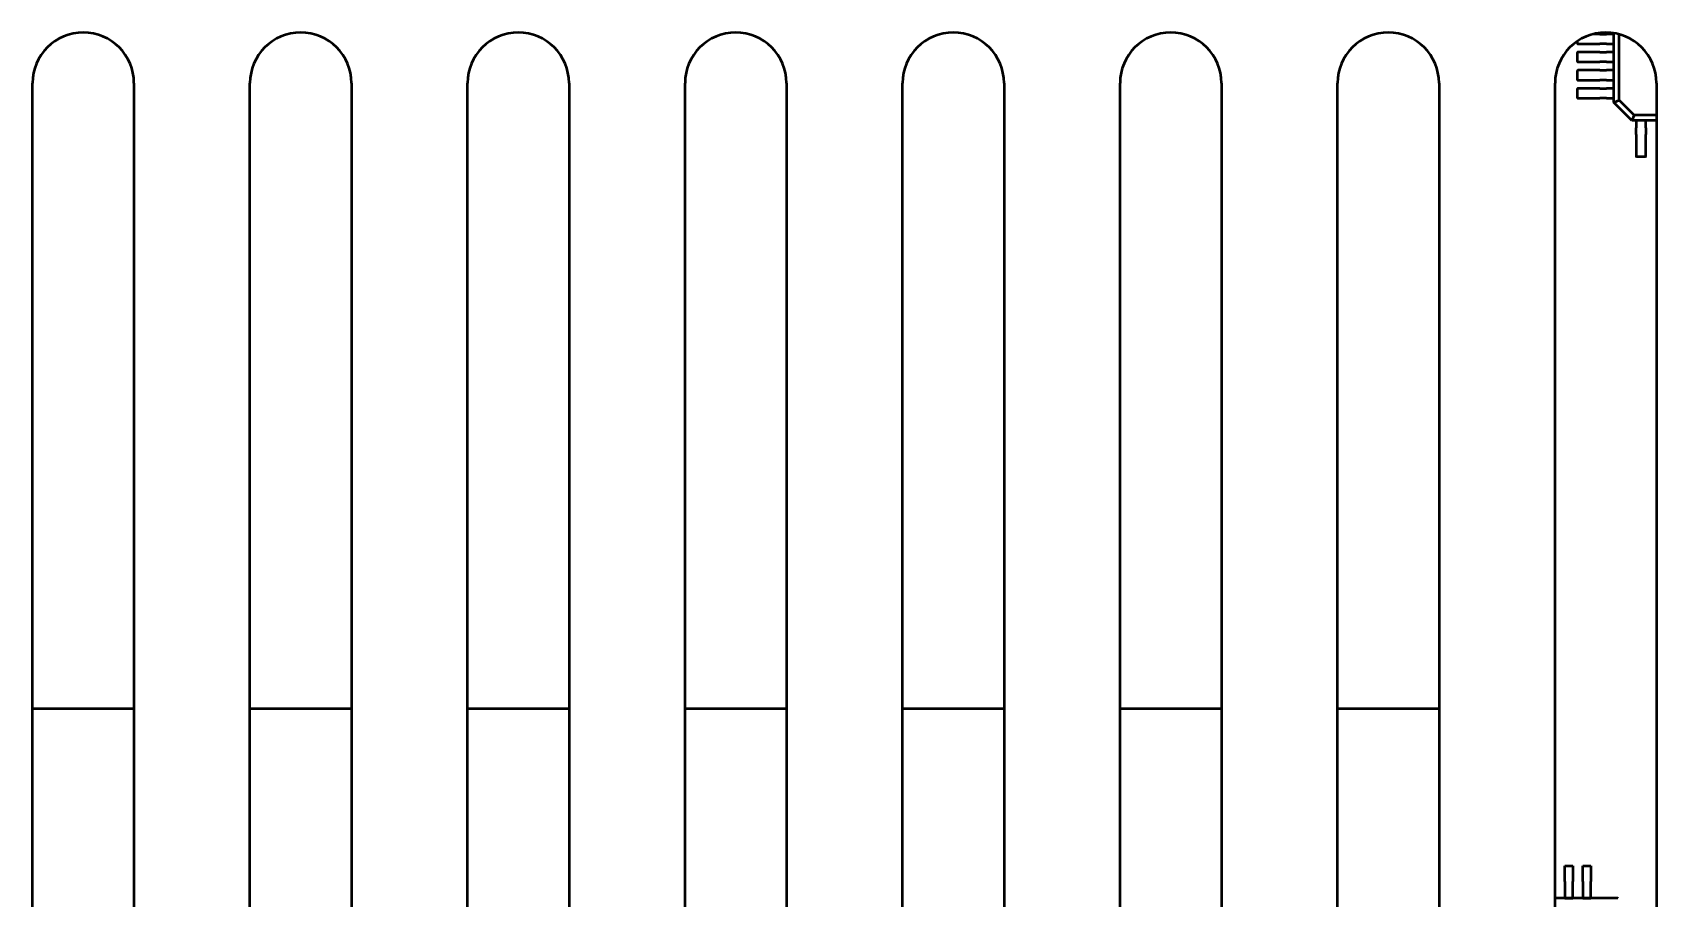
# Model space of a CAD drawing. Header units: millimetres. Extents: x 2121 to 4904, y 892 to 1933.
# Drawn here: x 2738.8 to 2806, y 1503.9 to 1539.7 of the extents above; entities that cross this region are included whole.
import ezdxf

# ---------------------------------------------------------------- set-up
doc = ezdxf.new("R2010")
doc.units = ezdxf.units.MM
doc.header["$LTSCALE"] = 1.8
doc.layers.add('외형선(ISO)', color=7, linetype='Continuous', lineweight=50)

msp = doc.modelspace()

# ---------------------------------------------------------------- linework, layer by layer
at = {"layer": '외형선(ISO)', "color": 7}
for p, q in [((2803.418, 1539.665), (2803.35, 1539.665)), ((2803.632, 1539.665), (2803.418, 1539.665)), ((2803.632, 1539.665), (2803.908, 1539.665)), ((2804.209, 1539.665), (2803.908, 1539.665)), ((2804.209, 1536.838), (2804.209, 1539.707)), ((2804.434, 1536.931), (2804.434, 1539.658)), ((2802.709, 1539.275), (2802.709, 1539.377)), ((2802.709, 1538.525), (2802.709, 1538.9)), ((2802.724, 1539.26), (2803.268, 1539.26)), ((2803.268, 1538.915), (2802.724, 1538.915)), ((2803.268, 1539.26), (2803.418, 1539.26)), ((2803.418, 1538.915), (2803.268, 1538.915)), ((2803.418, 1539.26), (2803.632, 1539.26)), ((2803.632, 1538.915), (2803.418, 1538.915)), ((2803.908, 1539.26), (2803.632, 1539.26)), ((2803.632, 1538.915), (2803.908, 1538.915)), ((2803.908, 1539.26), (2804.209, 1539.26)), ((2804.209, 1538.915), (2803.908, 1538.915)), ((2802.724, 1538.51), (2803.268, 1538.51)), ((2803.268, 1538.51), (2803.418, 1538.51)), ((2803.418, 1538.51), (2803.632, 1538.51)), ((2803.908, 1538.51), (2803.632, 1538.51)), ((2803.908, 1538.51), (2804.209, 1538.51)), ((2738.779, 1470.133), (2738.779, 1537.633)), ((2742.979, 1537.633), (2742.979, 1470.133)), ((2747.779, 1470.133), (2747.779, 1537.633)), ((2751.979, 1537.633), (2751.979, 1470.133)), ((2756.779, 1470.133), (2756.779, 1537.633)), ((2760.979, 1537.633), (2760.979, 1470.133)), ((2765.779, 1470.133), (2765.779, 1537.633)), ((2769.979, 1537.633), (2769.979, 1470.133)), ((2774.779, 1470.133), (2774.779, 1537.633)), ((2778.979, 1537.633), (2778.979, 1470.133)), ((2783.779, 1470.133), (2783.779, 1537.633)), ((2787.979, 1537.633), (2787.979, 1470.133)), ((2792.779, 1470.133), (2792.779, 1537.633)), ((2796.979, 1537.633), (2796.979, 1470.133)), ((2801.779, 1470.133), (2801.779, 1537.633)), ((2802.709, 1537.775), (2802.709, 1538.15)), ((2803.268, 1538.165), (2802.724, 1538.165)), ((2802.724, 1537.76), (2803.268, 1537.76)), ((2803.418, 1538.165), (2803.268, 1538.165)), ((2803.268, 1537.76), (2803.418, 1537.76)), ((2803.632, 1538.165), (2803.418, 1538.165)), ((2803.418, 1537.76), (2803.632, 1537.76)), ((2803.632, 1538.165), (2803.908, 1538.165)), ((2803.908, 1537.76), (2803.632, 1537.76)), ((2804.209, 1538.165), (2803.908, 1538.165)), ((2803.908, 1537.76), (2804.209, 1537.76)), ((2805.979, 1537.633), (2805.979, 1470.133)), ((2802.709, 1537.025), (2802.709, 1537.4)), ((2803.268, 1537.415), (2802.724, 1537.415)), ((2802.724, 1537.01), (2803.268, 1537.01)), ((2803.418, 1537.415), (2803.268, 1537.415)), ((2803.268, 1537.01), (2803.418, 1537.01)), ((2803.632, 1537.415), (2803.418, 1537.415)), ((2803.418, 1537.01), (2803.632, 1537.01)), ((2803.632, 1537.415), (2803.908, 1537.415)), ((2803.908, 1537.01), (2803.632, 1537.01)), ((2804.209, 1537.415), (2803.908, 1537.415)), ((2803.908, 1537.01), (2804.209, 1537.01)), ((2804.209, 1536.838), (2804.434, 1536.931)), ((2805.052, 1536.313), (2804.434, 1536.931)), ((2804.959, 1536.088), (2804.209, 1536.838)), ((2805.052, 1536.313), (2804.959, 1536.088)), ((2805.979, 1536.313), (2805.052, 1536.313)), ((2805.979, 1536.088), (2804.959, 1536.088)), ((2805.131, 1536.088), (2805.131, 1535.787)), ((2805.131, 1535.512), (2805.131, 1535.787)), ((2805.536, 1535.787), (2805.536, 1536.088)), ((2805.536, 1535.787), (2805.536, 1535.512)), ((2805.131, 1535.512), (2805.131, 1535.297)), ((2805.131, 1535.297), (2805.131, 1535.148)), ((2805.131, 1535.148), (2805.131, 1534.603)), ((2805.536, 1535.297), (2805.536, 1535.512)), ((2805.536, 1535.148), (2805.536, 1535.297)), ((2805.536, 1534.603), (2805.536, 1535.148)), ((2805.521, 1534.588), (2805.146, 1534.588)), ((2738.779, 1511.745), (2742.979, 1511.745)), ((2747.779, 1511.745), (2751.979, 1511.745)), ((2756.779, 1511.745), (2760.979, 1511.745)), ((2765.779, 1511.745), (2769.979, 1511.745)), ((2774.779, 1511.745), (2778.979, 1511.745)), ((2783.779, 1511.745), (2787.979, 1511.745)), ((2792.779, 1511.745), (2796.979, 1511.745)), ((2802.184, 1504.579), (2802.184, 1505.227)), ((2802.184, 1505.227), (2802.514, 1505.227)), ((2802.514, 1505.227), (2802.514, 1504.579)), ((2802.934, 1504.579), (2802.934, 1505.227)), ((2802.934, 1505.227), (2803.264, 1505.227)), ((2803.264, 1505.227), (2803.264, 1504.579)), ((2802.184, 1504.579), (2802.184, 1504.431)), ((2802.184, 1504.431), (2802.184, 1504.292)), ((2802.184, 1504.292), (2802.184, 1503.997)), ((2802.184, 1503.997), (2802.184, 1503.898)), ((2802.514, 1504.431), (2802.514, 1504.579)), ((2802.514, 1504.292), (2802.514, 1504.431)), ((2802.514, 1503.997), (2802.514, 1504.292)), ((2802.514, 1503.898), (2802.514, 1503.997)), ((2802.934, 1504.579), (2802.934, 1504.431)), ((2802.934, 1504.431), (2802.934, 1504.292)), ((2802.934, 1504.292), (2802.934, 1503.997)), ((2802.934, 1503.997), (2802.934, 1503.898)), ((2803.264, 1504.431), (2803.264, 1504.579)), ((2803.264, 1504.292), (2803.264, 1504.431)), ((2803.264, 1503.997), (2803.264, 1504.292)), ((2803.264, 1503.898), (2803.264, 1503.997)), ((2804.343, 1503.898), (2801.779, 1503.898)), ((2802.184, 1503.898), (2802.514, 1503.898)), ((2802.934, 1503.898), (2803.264, 1503.898)), ((2804.343, 1503.898), (2804.343, 1503.898))]:
    msp.add_line(p, q, dxfattribs=at)
for centre, radius, start, end in [((2740.879, 1537.633), 2.1, 0, 180), ((2749.879, 1537.633), 2.1, 0, 180), ((2758.879, 1537.633), 2.1, 0, 180), ((2767.879, 1537.633), 2.1, 0, 180), ((2776.879, 1537.633), 2.1, 0, 180), ((2785.879, 1537.633), 2.1, 0, 180), ((2794.879, 1537.633), 2.1, 0, 180), ((2803.879, 1537.633), 2.1, 0, 180), ((2802.724, 1539.275), 0.015, 180, 270), ((2802.724, 1538.9), 0.015, 90, 180), ((2802.724, 1538.525), 0.015, 180, 270), ((2802.724, 1538.15), 0.015, 90, 180), ((2802.724, 1537.775), 0.015, 180, 270), ((2802.724, 1537.4), 0.015, 90, 180), ((2802.724, 1537.025), 0.015, 180, 270), ((2805.146, 1534.603), 0.015, 180, 270), ((2805.521, 1534.603), 0.015, 270, 0)]:
    msp.add_arc(centre, radius, start, end, dxfattribs=at)
msp.add_ellipse((2804.343, 1503.824), major_axis=(-0.0689, 0.0285), ratio=0.993389, start_param=4.326408, end_param=5.09837, dxfattribs=at)

doc.saveas('drawing.dxf')
